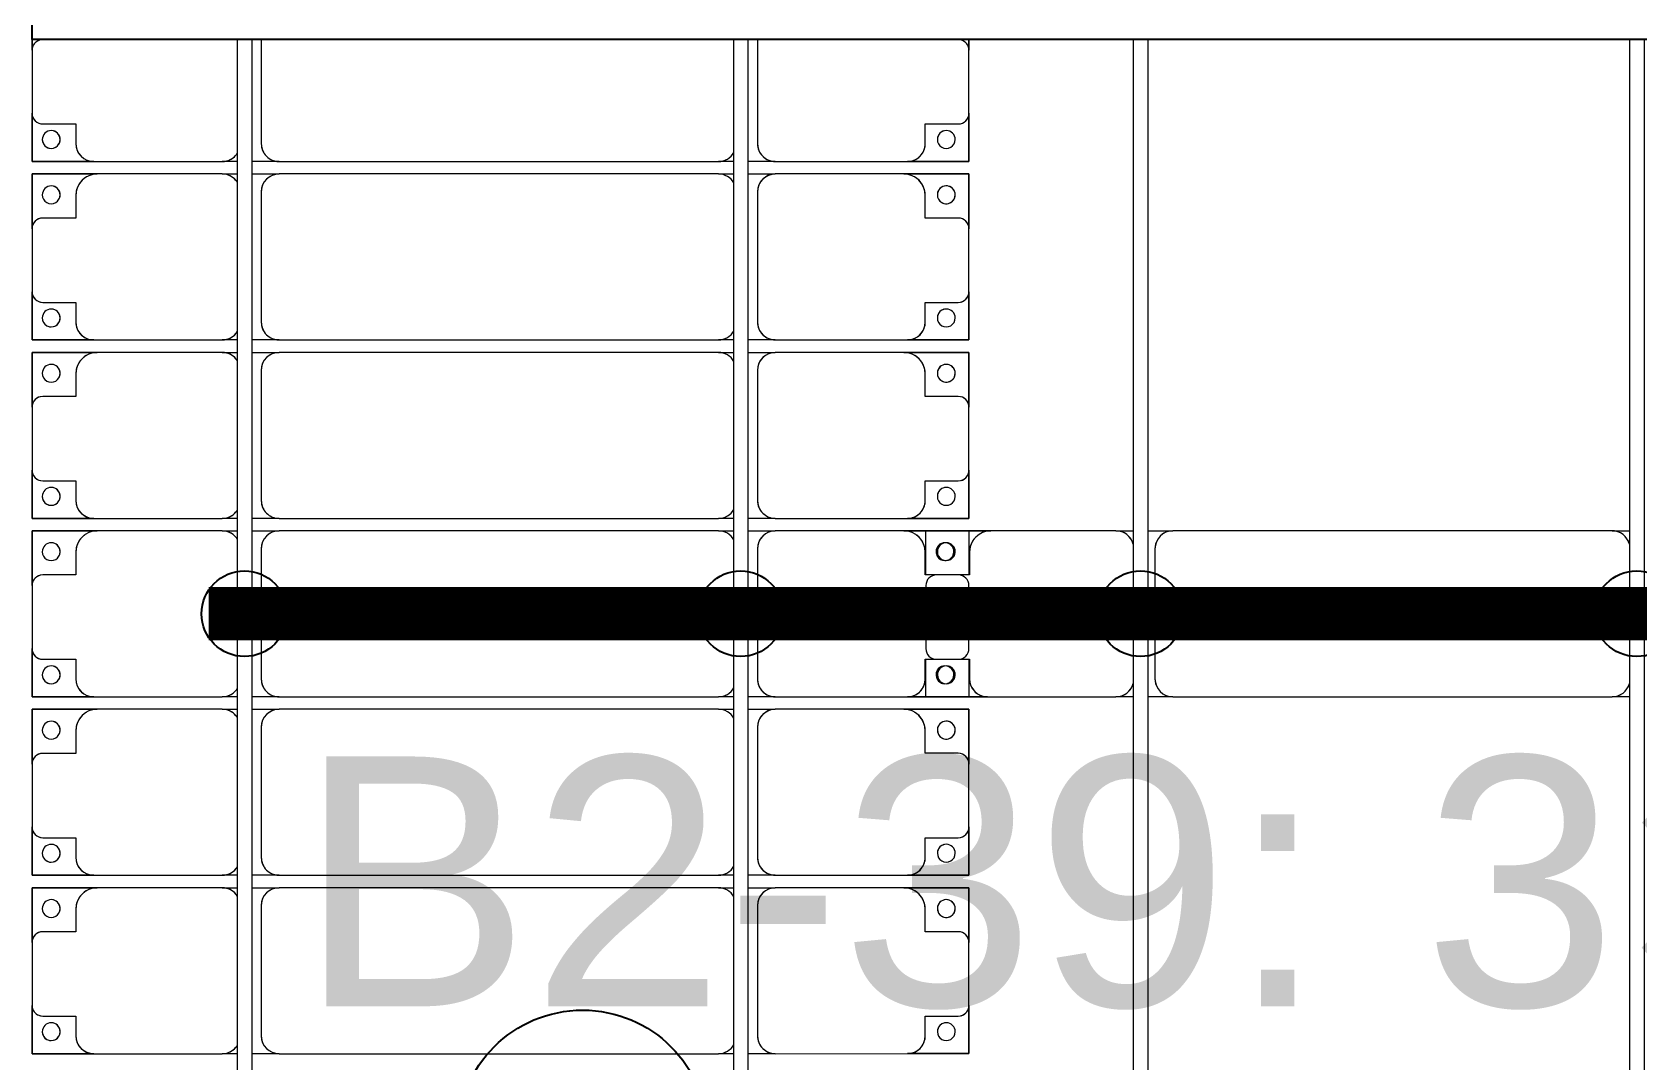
# Model space of a CAD drawing. Header units: millimetres. Extents: x -248177 to 167033, y 156986 to 268923.
# Drawn here: x -207108 to -202612, y 171500 to 174380 of the extents above; entities that cross this region are included whole.
import ezdxf

# ---------------------------------------------------------------- set-up
doc = ezdxf.new("R2010")
doc.units = ezdxf.units.MM
for name, color, linetype, lineweight in [('A-DETL-MBND', 5, 'Continuous', 9), ('A-GENM', 13, 'Continuous', 9), ('S-BEAM', 12, 'Continuous', 9)]:
    doc.layers.add(name, color=color, linetype=linetype, lineweight=lineweight)
for name, color, linetype in [('GC-BICH NEO', 6, 'Continuous'), ('GC-GHI CHU', 2, 'Continuous'), ('GC-HOP 40x60 GIA CUONG', 1, 'Continuous')]:
    doc.layers.add(name, color=color, linetype=linetype)
doc.styles.add('GC_VN', font='arial.ttf')

# ---------------------------------------------------------------- blocks, each defined once
blk = doc.blocks.new('Dầm C52 - Dầm C52-24593-BỐ TRÍ KHUNG KẾT CẤU BÈ PIN 02')
at = {"layer": 'S-BEAM', "color": 1}
for p, q in [((-42198.2, 20), (-38238.2, 20)), ((-38238.2, -20), (-42198.2, -20))]:
    blk.add_line(p, q, dxfattribs=at)
blk = doc.blocks.new('Dai phao do pin - DẢI PHAO ĐỠ PIN-V148-BỐ TRÍ KHUNG KẾT CẤU BÈ PIN 02')
at = {"layer": 'A-DETL-MBND', "color": 8}
for p, q in [((-1312.2, 241.6), (-1129.7, 241.6)), ((-1312.2, 117.8), (-1312.2, 241.6)), ((-1129.7, 241.6), (-1312.2, 241.6)), ((-779.7, 241.6), (-1129.7, 241.6)), ((-779.7, 241.6), (-730.3, 241.6)), ((-779.7, 241.6), (-730.3, 241.6)), ((-690.3, 241.6), (-620.3, 241.6)), ((-690.3, 241.6), (-620.3, 241.6)), ((610.3, 241.6), (-620.3, 241.6)), ((610.3, 241.6), (659.7, 241.6)), ((610.3, 241.6), (659.7, 241.6)), ((-1189.7, 181.6), (-1189.7, 118.2)), ((-670.3, 191.6), (-670.3, -173.4)), ((-1189.7, 118.2), (-1282.2, 118.2)), ((-1312.2, 88.2), (-1312.2, -88.2)), ((-1312.2, -223.4), (-1312.2, -117.8)), ((-1282.2, -118.2), (-1189.7, -118.2)), ((-1189.7, -118.2), (-1189.7, -173.4)), ((-1139.7, -223.4), (-1312.2, -223.4)), ((-1312.2, -223.4), (-1139.7, -223.4)), ((-1139.7, -223.4), (-779.7, -223.4)), ((-730.3, -223.4), (-779.7, -223.4)), ((-730.3, -223.4), (-779.7, -223.4)), ((-620.3, -223.4), (-690.3, -223.4)), ((-620.3, -223.4), (-690.3, -223.4)), ((-620.3, -223.4), (610.3, -223.4)), ((659.7, -223.4), (610.3, -223.4)), ((659.7, -223.4), (610.3, -223.4))]:
    blk.add_line(p, q, dxfattribs=at)
for centre, radius, start, end in [((-1129.7, 181.6), 60, 90, 180), ((-1129.7, 181.6), 60, 120, 180), ((-779.7, 191.6), 50, 15, 90), ((-779.7, 191.6), 50, 15, 75), ((-620.3, 191.6), 50, 90, 180), ((-620.3, 191.6), 50, 105, 135), ((610.3, 191.6), 50, 15, 90), ((610.3, 191.6), 50, 60, 90), ((-1258.6, 183.2), 25, 0, 180), ((-1258.6, 183.2), 25, 180, 0), ((-1258.6, 183.2), 25, 180, 195), ((-1258.6, 183.2), 25, 120, 135), ((-1258.6, 183.2), 25, 0, 75), ((-1258.6, 183.2), 25, 330, 360), ((-620.3, 191.6), 50, 150, 180), ((610.3, 191.6), 50, 15, 30), ((-1258.6, 183.2), 25, 225, 255), ((-1258.6, 183.2), 25, 270, 300), ((-1282.2, 88.2), 30, 90, 180), ((-1282.2, -88.2), 30, 180, 270), ((-1258.6, -161.8), 25, 0, 180), ((-1258.6, -161.8), 25, 180, 0), ((-1258.6, -161.8), 25, 180, 210), ((-1258.6, -161.8), 25, 105, 150), ((-1258.6, -161.8), 25, 0, 75), ((-1258.6, -161.8), 25, 285, 0), ((-1139.7, -173.4), 50, 180, 270), ((-1139.7, -173.4), 50, 181.494, 255), ((-620.3, -173.4), 50, 180, 270), ((-620.3, -173.4), 50, 180, 210), ((-1258.6, -161.8), 25, 240, 255), ((-779.7, -173.4), 50, 270, 345), ((-779.7, -173.4), 50, 285, 345), ((-620.3, -173.4), 50, 240, 270), ((610.3, -173.4), 50, 270, 345), ((610.3, -173.4), 50, 285, 300), ((610.3, -173.4), 50, 330, 345)]:
    blk.add_arc(centre, radius, start, end, dxfattribs=at)
blk = doc.blocks.new('Dải phao đi lại kèm đỡ invester - DẢI PHAO ĐI LẠI-23457-BỐ TRÍ KHUNG KẾT CẤU BÈ PIN 02')
at = {"layer": 'A-DETL-MBND', "color": 8}
for p, q in [((5881.7, 1312.2), (5911.8, 1312.2)), ((5911.8, 1312.2), (5881.7, 1312.2)), ((6088.2, 1312.2), (5911.8, 1312.2)), ((6088.2, 1312.2), (6223.4, 1312.2)), ((6223.4, 1312.2), (6088.2, 1312.2)), ((6223.4, 1312.2), (6223.4, 1139.7)), ((6223.4, 1139.7), (6223.4, 1312.2)), ((6258.4, 1312.2), (6411.8, 1312.2)), ((6258.4, 1129.7), (6258.4, 1312.2)), ((6258.4, 1312.2), (6258.4, 1129.7)), ((6411.8, 1312.2), (6258.4, 1312.2)), ((6588.2, 1312.2), (6411.8, 1312.2)), ((6588.2, 1312.2), (6723.4, 1312.2)), ((6723.4, 1312.2), (6588.2, 1312.2)), ((6723.4, 1312.2), (6723.4, 1139.7)), ((6723.4, 1139.7), (6723.4, 1312.2)), ((6758.4, 1312.2), (6911.8, 1312.2)), ((6758.4, 1129.7), (6758.4, 1312.2)), ((6758.4, 1312.2), (6758.4, 1129.7)), ((6911.8, 1312.2), (6758.4, 1312.2)), ((7088.2, 1312.2), (6911.8, 1312.2)), ((7088.2, 1312.2), (7223.4, 1312.2)), ((7223.4, 1312.2), (7088.2, 1312.2)), ((7223.4, 1312.2), (7223.4, 1139.7)), ((7223.4, 1139.7), (7223.4, 1312.2)), ((7258.4, 1312.2), (7382.2, 1312.2)), ((7258.4, 1129.7), (7258.4, 1312.2)), ((7258.4, 1312.2), (7258.4, 1129.7)), ((7588.2, 1312.2), (7411.8, 1312.2)), ((7617.8, 1312.2), (7723.4, 1312.2)), ((7723.4, 1312.2), (7723.4, 1139.7)), ((7723.4, 1139.7), (7723.4, 1312.2)), ((7758.4, 1312.2), (7911.8, 1312.2)), ((7758.4, 1129.7), (7758.4, 1312.2)), ((7758.4, 1312.2), (7758.4, 1129.7)), ((7911.8, 1312.2), (7758.4, 1312.2)), ((8088.2, 1312.2), (7911.8, 1312.2)), ((8088.2, 1312.2), (8223.4, 1312.2)), ((8223.4, 1312.2), (8088.2, 1312.2)), ((8223.4, 1312.2), (8223.4, 1139.7)), ((8223.4, 1139.7), (8223.4, 1312.2)), ((8258.4, 1312.2), (8411.8, 1312.2)), ((8258.4, 1129.7), (8258.4, 1312.2)), ((8258.4, 1312.2), (8258.4, 1129.7)), ((8411.8, 1312.2), (8258.4, 1312.2)), ((8588.2, 1312.2), (8411.8, 1312.2)), ((8588.2, 1312.2), (8723.4, 1312.2)), ((8723.4, 1312.2), (8588.2, 1312.2)), ((8723.4, 1312.2), (8723.4, 1139.7)), ((8723.4, 1139.7), (8723.4, 1312.2)), ((5881.8, 1282.2), (5881.8, 1189.7)), ((6118.2, 1189.7), (6118.2, 1282.2)), ((6381.8, 1282.2), (6381.8, 1189.7)), ((6618.2, 1189.7), (6618.2, 1282.2)), ((6881.8, 1282.2), (6881.8, 1189.7)), ((7118.2, 1189.7), (7118.2, 1282.2)), ((7381.8, 1282.2), (7381.8, 1189.7)), ((7618.2, 1189.7), (7618.2, 1282.2)), ((7881.8, 1282.2), (7881.8, 1189.7)), ((8118.2, 1189.7), (8118.2, 1282.2)), ((8381.8, 1282.2), (8381.8, 1189.7)), ((8618.2, 1189.7), (8618.2, 1282.2)), ((6173.4, 1189.7), (6118.2, 1189.7)), ((6381.8, 1189.7), (6318.4, 1189.7)), ((6673.4, 1189.7), (6618.2, 1189.7)), ((6881.8, 1189.7), (6818.4, 1189.7)), ((7173.4, 1189.7), (7118.2, 1189.7)), ((7381.8, 1189.7), (7318.4, 1189.7)), ((7673.4, 1189.7), (7618.2, 1189.7)), ((7881.8, 1189.7), (7818.4, 1189.7)), ((8173.4, 1189.7), (8118.2, 1189.7)), ((8381.8, 1189.7), (8318.4, 1189.7)), ((8673.4, 1189.7), (8618.2, 1189.7)), ((6223.4, 769.7), (6223.4, 1139.7)), ((6258.4, 1129.7), (6258.4, 769.7)), ((6723.4, 769.7), (6723.4, 1139.7)), ((6758.4, 1129.7), (6758.4, 769.7)), ((7223.4, 769.7), (7223.4, 1139.7)), ((7258.4, 1129.7), (7258.4, 769.7)), ((7723.4, 769.7), (7723.4, 1139.7)), ((7758.4, 1129.7), (7758.4, 769.7)), ((8223.4, 769.7), (8223.4, 1139.7)), ((8258.4, 1129.7), (8258.4, 769.7)), ((8723.4, 769.7), (8723.4, 1139.7)), ((6223.4, 769.7), (6223.4, 693.2)), ((6223.4, 769.7), (6223.4, 693.2)), ((6258.4, 693.2), (6258.4, 769.7)), ((6258.4, 693.2), (6258.4, 769.7)), ((6723.4, 769.7), (6723.4, 693.2)), ((6723.4, 769.7), (6723.4, 693.2)), ((6758.4, 693.2), (6758.4, 769.7)), ((6758.4, 693.2), (6758.4, 769.7)), ((7223.4, 769.7), (7223.4, 693.2)), ((7223.4, 769.7), (7223.4, 693.2)), ((7258.4, 693.2), (7258.4, 769.7)), ((7258.4, 693.2), (7258.4, 769.7)), ((7723.4, 769.7), (7723.4, 693.2)), ((7723.4, 769.7), (7723.4, 693.2)), ((7758.4, 693.2), (7758.4, 769.7)), ((7758.4, 693.2), (7758.4, 769.7)), ((8223.4, 769.7), (8223.4, 693.2)), ((8223.4, 769.7), (8223.4, 693.2)), ((8258.4, 693.2), (8258.4, 769.7)), ((8258.4, 693.2), (8258.4, 769.7)), ((8723.4, 769.7), (8723.4, 693.2)), ((8723.4, 769.7), (8723.4, 693.2)), ((5881.7, 719.7), (6173.4, 719.7)), ((6308.4, 719.7), (6673.4, 719.7)), ((6808.4, 719.7), (7173.4, 719.7)), ((7308.4, 719.7), (7673.4, 719.7)), ((7808.4, 719.7), (8173.4, 719.7)), ((8308.4, 719.7), (8673.4, 719.7)), ((6223.4, 653.2), (6223.4, 610.3)), ((6223.4, 653.2), (6223.4, 610.3)), ((6258.4, 610.3), (6258.4, 653.2)), ((6258.4, 610.3), (6258.4, 653.2)), ((6723.4, 653.2), (6723.4, 610.3)), ((6723.4, 653.2), (6723.4, 610.3)), ((6758.4, 610.3), (6758.4, 653.2)), ((6758.4, 610.3), (6758.4, 653.2)), ((7223.4, 653.2), (7223.4, 610.3)), ((7223.4, 653.2), (7223.4, 610.3)), ((7258.4, 610.3), (7258.4, 653.2)), ((7258.4, 610.3), (7258.4, 653.2)), ((7723.4, 653.2), (7723.4, 610.3)), ((7723.4, 653.2), (7723.4, 610.3)), ((7758.4, 610.3), (7758.4, 653.2)), ((7758.4, 610.3), (7758.4, 653.2)), ((8223.4, 653.2), (8223.4, 610.3)), ((8223.4, 653.2), (8223.4, 610.3)), ((8258.4, 610.3), (8258.4, 653.2)), ((8258.4, 610.3), (8258.4, 653.2)), ((8723.4, 653.2), (8723.4, 610.3)), ((8723.4, 653.2), (8723.4, 610.3)), ((6223.4, -620.3), (6223.4, 610.3)), ((6258.4, 610.3), (6258.4, -620.3)), ((6723.4, -620.3), (6723.4, 610.3)), ((6758.4, 610.3), (6758.4, -620.3)), ((7223.4, -620.3), (7223.4, 610.3)), ((7258.4, 610.3), (7258.4, -620.3)), ((7723.4, -620.3), (7723.4, 610.3)), ((7758.4, 610.3), (7758.4, -620.3)), ((8223.4, -620.3), (8223.4, 610.3)), ((8258.4, 610.3), (8258.4, -620.3)), ((8723.4, -620.3), (8723.4, 610.3)), ((6223.4, -620.3), (6223.4, -696.8)), ((6223.4, -620.3), (6223.4, -696.8)), ((6258.4, -696.8), (6258.4, -620.3)), ((6258.4, -696.8), (6258.4, -620.3)), ((6723.4, -620.3), (6723.4, -696.8)), ((6723.4, -620.3), (6723.4, -696.8)), ((6758.4, -696.8), (6758.4, -620.3)), ((6758.4, -696.8), (6758.4, -620.3)), ((7223.4, -620.3), (7223.4, -696.8)), ((7223.4, -620.3), (7223.4, -696.8)), ((7258.4, -696.8), (7258.4, -620.3)), ((7258.4, -696.8), (7258.4, -620.3)), ((7723.4, -620.3), (7723.4, -696.8)), ((7723.4, -620.3), (7723.4, -696.8)), ((7758.4, -696.8), (7758.4, -620.3)), ((7758.4, -696.8), (7758.4, -620.3)), ((8223.4, -620.3), (8223.4, -696.8)), ((8223.4, -620.3), (8223.4, -696.8)), ((8258.4, -696.8), (8258.4, -620.3)), ((8258.4, -696.8), (8258.4, -620.3)), ((8723.4, -620.3), (8723.4, -696.8)), ((8723.4, -620.3), (8723.4, -696.8)), ((5881.7, -670.3), (6173.4, -670.3)), ((6308.4, -670.3), (6673.4, -670.3)), ((6808.4, -670.3), (7173.4, -670.3)), ((7308.4, -670.3), (7673.4, -670.3)), ((7808.4, -670.3), (8173.4, -670.3)), ((8308.4, -670.3), (8673.4, -670.3)), ((6223.4, -736.8), (6223.4, -779.7)), ((6223.4, -736.8), (6223.4, -779.7)), ((6258.4, -779.7), (6258.4, -736.8)), ((6258.4, -779.7), (6258.4, -736.8)), ((6723.4, -736.8), (6723.4, -779.7)), ((6723.4, -736.8), (6723.4, -779.7)), ((6758.4, -779.7), (6758.4, -736.8)), ((6758.4, -779.7), (6758.4, -736.8)), ((7223.4, -736.8), (7223.4, -779.7)), ((7223.4, -736.8), (7223.4, -779.7)), ((7258.4, -779.7), (7258.4, -736.8)), ((7258.4, -779.7), (7258.4, -736.8)), ((7723.4, -736.8), (7723.4, -779.7)), ((7723.4, -736.8), (7723.4, -779.7)), ((7758.4, -779.7), (7758.4, -736.8)), ((7758.4, -779.7), (7758.4, -736.8)), ((8223.4, -736.8), (8223.4, -779.7)), ((8223.4, -736.8), (8223.4, -779.7)), ((8258.4, -779.7), (8258.4, -736.8)), ((8258.4, -779.7), (8258.4, -736.8)), ((8723.4, -736.8), (8723.4, -779.7)), ((8723.4, -736.8), (8723.4, -779.7)), ((6223.4, -1139.7), (6223.4, -779.7)), ((6258.4, -779.7), (6258.4, -1129.7)), ((6723.4, -1139.7), (6723.4, -779.7)), ((6758.4, -779.7), (6758.4, -1129.7)), ((7223.4, -1139.7), (7223.4, -779.7)), ((7258.4, -779.7), (7258.4, -1129.7)), ((7723.4, -1139.7), (7723.4, -779.7)), ((7758.4, -779.7), (7758.4, -1129.7)), ((8223.4, -1139.7), (8223.4, -779.7)), ((8258.4, -779.7), (8258.4, -1129.7)), ((8723.4, -1139.7), (8723.4, -779.7)), ((6223.4, -1139.7), (6223.4, -1312.2)), ((6223.4, -1312.2), (6223.4, -1139.7)), ((6258.4, -1312.2), (6258.4, -1129.7)), ((6258.4, -1129.7), (6258.4, -1312.2)), ((6723.4, -1139.7), (6723.4, -1312.2)), ((6723.4, -1312.2), (6723.4, -1139.7)), ((6758.4, -1312.2), (6758.4, -1129.7)), ((6758.4, -1129.7), (6758.4, -1312.2)), ((7223.4, -1139.7), (7223.4, -1312.2)), ((7223.4, -1312.2), (7223.4, -1139.7)), ((7258.4, -1312.2), (7258.4, -1129.7)), ((7258.4, -1129.7), (7258.4, -1312.2)), ((7723.4, -1139.7), (7723.4, -1312.2)), ((7723.4, -1312.2), (7723.4, -1139.7)), ((7758.4, -1312.2), (7758.4, -1129.7)), ((7758.4, -1129.7), (7758.4, -1312.2)), ((8223.4, -1139.7), (8223.4, -1312.2)), ((8223.4, -1312.2), (8223.4, -1139.7)), ((8258.4, -1312.2), (8258.4, -1129.7)), ((8258.4, -1129.7), (8258.4, -1312.2)), ((8723.4, -1139.7), (8723.4, -1312.2)), ((8723.4, -1312.2), (8723.4, -1139.7)), ((5881.8, -1189.7), (5881.8, -1282.2)), ((6118.2, -1282.2), (6118.2, -1189.7)), ((6118.2, -1189.7), (6173.4, -1189.7)), ((6318.4, -1189.7), (6381.8, -1189.7)), ((6381.8, -1189.7), (6381.8, -1282.2)), ((6618.2, -1282.2), (6618.2, -1189.7)), ((6618.2, -1189.7), (6673.4, -1189.7)), ((6818.4, -1189.7), (6881.8, -1189.7)), ((6881.8, -1189.7), (6881.8, -1282.2)), ((7118.2, -1282.2), (7118.2, -1189.7)), ((7118.2, -1189.7), (7173.4, -1189.7)), ((7318.4, -1189.7), (7381.8, -1189.7)), ((7381.8, -1189.7), (7381.8, -1282.2)), ((7618.2, -1282.2), (7618.2, -1189.7)), ((7618.2, -1189.7), (7673.4, -1189.7)), ((7818.4, -1189.7), (7881.8, -1189.7)), ((7881.8, -1189.7), (7881.8, -1282.2)), ((8118.2, -1282.2), (8118.2, -1189.7)), ((8118.2, -1189.7), (8173.4, -1189.7)), ((8318.4, -1189.7), (8381.8, -1189.7)), ((8381.8, -1189.7), (8381.8, -1282.2)), ((8618.2, -1282.2), (8618.2, -1189.7)), ((8618.2, -1189.7), (8673.4, -1189.7)), ((5911.8, -1312.2), (5881.7, -1312.2)), ((5881.7, -1312.2), (5911.8, -1312.2)), ((5911.8, -1312.2), (6088.2, -1312.2)), ((6223.4, -1312.2), (6088.2, -1312.2)), ((6088.2, -1312.2), (6223.4, -1312.2)), ((6411.8, -1312.2), (6258.4, -1312.2)), ((6258.4, -1312.2), (6411.8, -1312.2)), ((6411.8, -1312.2), (6588.2, -1312.2)), ((6723.4, -1312.2), (6588.2, -1312.2)), ((6588.2, -1312.2), (6723.4, -1312.2)), ((6911.8, -1312.2), (6758.4, -1312.2)), ((6758.4, -1312.2), (6911.8, -1312.2)), ((6911.8, -1312.2), (7088.2, -1312.2)), ((7223.4, -1312.2), (7088.2, -1312.2)), ((7088.2, -1312.2), (7223.4, -1312.2)), ((7411.8, -1312.2), (7258.4, -1312.2)), ((7258.4, -1312.2), (7411.8, -1312.2)), ((7411.8, -1312.2), (7588.2, -1312.2)), ((7723.4, -1312.2), (7588.2, -1312.2)), ((7588.2, -1312.2), (7723.4, -1312.2)), ((7911.8, -1312.2), (7758.4, -1312.2)), ((7758.4, -1312.2), (7911.8, -1312.2)), ((7911.8, -1312.2), (8088.2, -1312.2)), ((8223.4, -1312.2), (8088.2, -1312.2)), ((8088.2, -1312.2), (8223.4, -1312.2)), ((8411.8, -1312.2), (8258.4, -1312.2)), ((8258.4, -1312.2), (8411.8, -1312.2)), ((8411.8, -1312.2), (8588.2, -1312.2)), ((8723.4, -1312.2), (8588.2, -1312.2)), ((8588.2, -1312.2), (8723.4, -1312.2))]:
    blk.add_line(p, q, dxfattribs=at)
for centre, radius, start, end in [((5911.8, 1282.2), 30, 90, 180), ((5911.8, 1282.2), 30, 105, 165), ((6088.2, 1282.2), 30, 360, 90), ((6088.2, 1282.2), 30, 60, 75), ((6088.2, 1282.2), 30, 15, 75), ((6088.2, 1282.2), 30, 60, 75), ((6411.8, 1282.2), 30, 90, 180), ((6411.8, 1282.2), 30, 105, 165), ((6588.2, 1282.2), 30, 360, 90), ((6588.2, 1282.2), 30, 60, 75), ((6588.2, 1282.2), 30, 15, 75), ((6588.2, 1282.2), 30, 60, 75), ((6911.8, 1282.2), 30, 90, 180), ((6911.8, 1282.2), 30, 105, 165), ((7088.2, 1282.2), 30, 360, 90), ((7088.2, 1282.2), 30, 60, 75), ((7088.2, 1282.2), 30, 15, 75), ((7088.2, 1282.2), 30, 60, 75), ((7411.8, 1282.2), 30, 90, 180), ((7588.2, 1282.2), 30, 360, 90), ((7911.8, 1282.2), 30, 90, 180), ((7911.8, 1282.2), 30, 105, 165), ((8088.2, 1282.2), 30, 360, 90), ((8088.2, 1282.2), 30, 60, 75), ((8088.2, 1282.2), 30, 15, 75), ((8088.2, 1282.2), 30, 60, 75), ((8411.8, 1282.2), 30, 90, 180), ((8411.8, 1282.2), 30, 105, 165), ((8588.2, 1282.2), 30, 360, 90), ((8588.2, 1282.2), 30, 60, 75), ((8588.2, 1282.2), 30, 15, 75), ((8588.2, 1282.2), 30, 60, 75), ((5911.8, 1282.2), 30, 135, 165), ((5911.8, 1282.2), 30, 135, 165), ((6088.2, 1282.2), 30, 15, 30), ((6088.2, 1282.2), 30, 15, 30), ((6161.8, 1248.6), 25, 90, 270), ((6161.8, 1248.6), 25, 90, 180), ((6161.8, 1248.6), 25, 270, 90), ((6161.8, 1248.6), 25, 270, 90), ((6316.8, 1248.6), 25, 90, 270), ((6316.8, 1248.6), 25, 90, 255), ((6316.8, 1248.6), 25, 270, 90), ((6316.8, 1248.6), 25, 300, 90), ((6411.8, 1282.2), 30, 135, 165), ((6411.8, 1282.2), 30, 135, 165), ((6588.2, 1282.2), 30, 15, 30), ((6588.2, 1282.2), 30, 15, 30), ((6661.8, 1248.6), 25, 90, 270), ((6661.8, 1248.6), 25, 90, 180), ((6661.8, 1248.6), 25, 270, 90), ((6661.8, 1248.6), 25, 270, 90), ((6816.8, 1248.6), 25, 90, 270), ((6816.8, 1248.6), 25, 90, 255), ((6816.8, 1248.6), 25, 270, 90), ((6816.8, 1248.6), 25, 300, 90), ((6911.8, 1282.2), 30, 135, 165), ((6911.8, 1282.2), 30, 135, 165), ((7088.2, 1282.2), 30, 15, 30), ((7088.2, 1282.2), 30, 15, 30), ((7161.8, 1248.6), 25, 90, 270), ((7161.8, 1248.6), 25, 90, 180), ((7161.8, 1248.6), 25, 270, 90), ((7161.8, 1248.6), 25, 270, 90), ((7316.8, 1248.6), 25, 90, 270), ((7316.8, 1248.6), 25, 90, 150), ((7316.8, 1248.6), 25, 270, 90), ((7316.8, 1248.6), 25, 75, 90), ((7661.8, 1248.6), 25, 90, 270), ((7661.8, 1248.6), 25, 120, 165), ((7661.8, 1248.6), 25, 270, 90), ((7661.8, 1248.6), 25, 60, 90), ((7661.8, 1248.6), 25, 45, 58.8822), ((7816.8, 1248.6), 25, 90, 270), ((7816.8, 1248.6), 25, 90, 255), ((7816.8, 1248.6), 25, 270, 90), ((7816.8, 1248.6), 25, 300, 90), ((7911.8, 1282.2), 30, 135, 165), ((7911.8, 1282.2), 30, 135, 165), ((8088.2, 1282.2), 30, 15, 30), ((8088.2, 1282.2), 30, 15, 30), ((8161.8, 1248.6), 25, 90, 270), ((8161.8, 1248.6), 25, 90, 180), ((8161.8, 1248.6), 25, 270, 90), ((8161.8, 1248.6), 25, 270, 90), ((8316.8, 1248.6), 25, 90, 270), ((8316.8, 1248.6), 25, 90, 255), ((8316.8, 1248.6), 25, 270, 90), ((8316.8, 1248.6), 25, 300, 90), ((8411.8, 1282.2), 30, 135, 165), ((8411.8, 1282.2), 30, 135, 165), ((8588.2, 1282.2), 30, 15, 30), ((8588.2, 1282.2), 30, 15, 30), ((8661.8, 1248.6), 25, 90, 270), ((8661.8, 1248.6), 25, 90, 180), ((8661.8, 1248.6), 25, 270, 90), ((8661.8, 1248.6), 25, 270, 90), ((6161.8, 1248.6), 25, 195, 255), ((6316.8, 1248.6), 25, 270, 285), ((6661.8, 1248.6), 25, 195, 255), ((6816.8, 1248.6), 25, 270, 285), ((7161.8, 1248.6), 25, 195, 255), ((7316.8, 1248.6), 25, 180, 255), ((7316.8, 1248.6), 25, 270, 285), ((7316.8, 1248.6), 25, 300, 0), ((7661.8, 1248.6), 25, 195, 255), ((7661.8, 1248.6), 25, 270, 0), ((7816.8, 1248.6), 25, 270, 285), ((8161.8, 1248.6), 25, 195, 255), ((8316.8, 1248.6), 25, 270, 285), ((8661.8, 1248.6), 25, 195, 255), ((6173.4, 1139.7), 50, 360, 90), ((6173.4, 1139.7), 50, 15, 90), ((6318.4, 1129.7), 60, 90, 180), ((6318.4, 1129.7), 60, 90, 150), ((6673.4, 1139.7), 50, 0, 90), ((6673.4, 1139.7), 50, 15, 90), ((6818.4, 1129.7), 60, 90, 180), ((6818.4, 1129.7), 60, 90, 150), ((7173.4, 1139.7), 50, 360, 90), ((7173.4, 1139.7), 50, 15, 90), ((7318.4, 1129.7), 60, 90, 180), ((7318.4, 1129.7), 60, 90, 150), ((7673.4, 1139.7), 50, 360, 90), ((7673.4, 1139.7), 50, 15, 88.5079), ((7818.4, 1129.7), 60, 90, 180), ((7818.4, 1129.7), 60, 90, 150), ((8173.4, 1139.7), 50, 360, 90), ((8173.4, 1139.7), 50, 15, 90), ((8318.4, 1129.7), 60, 90, 180), ((8318.4, 1129.7), 60, 90, 150), ((8673.4, 1139.7), 50, 0, 90), ((8673.4, 1139.7), 50, 15, 90), ((6173.4, 769.7), 50, 270, 0), ((6308.4, 769.7), 50, 180, 270), ((6673.4, 769.7), 50, 270, 0), ((6808.4, 769.7), 50, 180, 270), ((7173.4, 769.7), 50, 270, 0), ((7308.4, 769.7), 50, 180, 270), ((7673.4, 769.7), 50, 270, 0), ((7808.4, 769.7), 50, 180, 270), ((8173.4, 769.7), 50, 270, 0), ((8308.4, 769.7), 50, 180, 270), ((8673.4, 769.7), 50, 270, 0), ((6173.4, 769.7), 50, 270, 345), ((6308.4, 769.7), 50, 195, 270), ((6673.4, 769.7), 50, 270, 345), ((6808.4, 769.7), 50, 195, 270), ((7173.4, 769.7), 50, 270, 345), ((7308.4, 769.7), 50, 195, 270), ((7673.4, 769.7), 50, 271.4849, 345), ((7808.4, 769.7), 50, 195, 270), ((8173.4, 769.7), 50, 270, 345), ((8308.4, 769.7), 50, 195, 270), ((8673.4, 769.7), 50, 270, 345), ((6173.4, 610.3), 50, 360, 60), ((6173.4, 610.3), 50, 15, 30), ((6308.4, 610.3), 50, 120, 180), ((6308.4, 610.3), 50, 150, 180), ((6673.4, 610.3), 50, 360, 60), ((6673.4, 610.3), 50, 15, 30), ((6808.4, 610.3), 50, 120, 180), ((6808.4, 610.3), 50, 150, 180), ((7173.4, 610.3), 50, 360, 60), ((7173.4, 610.3), 50, 15, 30), ((7308.4, 610.3), 50, 120, 180), ((7308.4, 610.3), 50, 150, 180), ((7673.4, 610.3), 50, 360, 60), ((7673.4, 610.3), 50, 15, 30), ((7808.4, 610.3), 50, 120, 180), ((7808.4, 610.3), 50, 150, 180), ((8173.4, 610.3), 50, 360, 60), ((8173.4, 610.3), 50, 15, 30), ((8308.4, 610.3), 50, 120, 180), ((8308.4, 610.3), 50, 150, 180), ((8673.4, 610.3), 50, 360, 60), ((8673.4, 610.3), 50, 15, 30), ((6173.4, -620.3), 50, 270, 0), ((6173.4, -620.3), 50, 330, 0), ((6308.4, -620.3), 50, 180, 270), ((6673.4, -620.3), 50, 270, 0), ((6673.4, -620.3), 50, 330, 0), ((6808.4, -620.3), 50, 180, 270), ((7173.4, -620.3), 50, 270, 0), ((7173.4, -620.3), 50, 330, 0), ((7308.4, -620.3), 50, 180, 270), ((7673.4, -620.3), 50, 270, 0), ((7673.4, -620.3), 50, 330, 0), ((7808.4, -620.3), 50, 180, 270), ((8173.4, -620.3), 50, 270, 0), ((8173.4, -620.3), 50, 330, 360), ((8308.4, -620.3), 50, 180, 270), ((8673.4, -620.3), 50, 270, 360), ((8673.4, -620.3), 50, 330, 0), ((6173.4, -620.3), 50, 270, 300), ((6308.4, -620.3), 50, 195, 225), ((6308.4, -620.3), 50, 240, 270), ((6673.4, -620.3), 50, 270, 300), ((6808.4, -620.3), 50, 195, 225), ((6808.4, -620.3), 50, 240, 270), ((7173.4, -620.3), 50, 270, 300), ((7308.4, -620.3), 50, 195, 225), ((7308.4, -620.3), 50, 240, 270), ((7673.4, -620.3), 50, 271.4635, 300), ((7808.4, -620.3), 50, 195, 225), ((7808.4, -620.3), 50, 240, 270), ((8173.4, -620.3), 50, 270, 300), ((8308.4, -620.3), 50, 195, 225), ((8308.4, -620.3), 50, 240, 270), ((8673.4, -620.3), 50, 270, 300), ((6173.4, -779.7), 50, 360, 60), ((6173.4, -779.7), 50, 15, 60), ((6308.4, -779.7), 50, 120, 180), ((6308.4, -779.7), 50, 120, 165), ((6673.4, -779.7), 50, 360, 60), ((6673.4, -779.7), 50, 15, 60), ((6808.4, -779.7), 50, 120, 180), ((6808.4, -779.7), 50, 120, 165), ((7173.4, -779.7), 50, 360, 60), ((7173.4, -779.7), 50, 15, 60), ((7308.4, -779.7), 50, 120, 180), ((7308.4, -779.7), 50, 120, 165), ((7673.4, -779.7), 50, 360, 60), ((7673.4, -779.7), 50, 15, 60), ((7808.4, -779.7), 50, 120, 180), ((7808.4, -779.7), 50, 120, 165), ((8173.4, -779.7), 50, 360, 60), ((8173.4, -779.7), 50, 15, 60), ((8308.4, -779.7), 50, 120, 180), ((8308.4, -779.7), 50, 120, 165), ((8673.4, -779.7), 50, 360, 60), ((8673.4, -779.7), 50, 15, 60), ((6173.4, -1139.7), 50, 270, 360), ((6173.4, -1139.7), 50, 270, 345), ((6318.4, -1129.7), 60, 180, 270), ((6318.4, -1129.7), 60, 210, 270), ((6673.4, -1139.7), 50, 270, 0), ((6673.4, -1139.7), 50, 270, 345), ((6818.4, -1129.7), 60, 180, 270), ((6818.4, -1129.7), 60, 210, 270), ((7173.4, -1139.7), 50, 270, 360), ((7173.4, -1139.7), 50, 270, 345), ((7318.4, -1129.7), 60, 180, 270), ((7318.4, -1129.7), 60, 210, 270), ((7673.4, -1139.7), 50, 270, 360), ((7673.4, -1139.7), 50, 271.4556, 345), ((7818.4, -1129.7), 60, 180, 270), ((7818.4, -1129.7), 60, 210, 270), ((8173.4, -1139.7), 50, 270, 360), ((8173.4, -1139.7), 50, 270, 345), ((8318.4, -1129.7), 60, 180, 270), ((8318.4, -1129.7), 60, 210, 270), ((8673.4, -1139.7), 50, 270, 360), ((8673.4, -1139.7), 50, 270, 345), ((6161.8, -1258.6), 25, 90, 270), ((6161.8, -1258.6), 25, 180, 270), ((6161.8, -1258.6), 25, 90, 165), ((6161.8, -1258.6), 25, 270, 90), ((6161.8, -1258.6), 25, 15, 90), ((6161.8, -1258.6), 25, 270, 360), ((6316.8, -1258.6), 25, 90, 270), ((6316.8, -1258.6), 25, 180, 270), ((6316.8, -1258.6), 25, 90, 165), ((6316.8, -1258.6), 25, 270, 90), ((6316.8, -1258.6), 25, 60, 90), ((6316.8, -1258.6), 25, 270, 30), ((6661.8, -1258.6), 25, 90, 270), ((6661.8, -1258.6), 25, 180, 270), ((6661.8, -1258.6), 25, 90, 165), ((6661.8, -1258.6), 25, 270, 90), ((6661.8, -1258.6), 25, 15, 90), ((6661.8, -1258.6), 25, 270, 0), ((6816.8, -1258.6), 25, 90, 270), ((6816.8, -1258.6), 25, 180, 270), ((6816.8, -1258.6), 25, 90, 165), ((6816.8, -1258.6), 25, 270, 90), ((6816.8, -1258.6), 25, 60, 90), ((6816.8, -1258.6), 25, 270, 30), ((7161.8, -1258.6), 25, 90, 270), ((7161.8, -1258.6), 25, 180, 270), ((7161.8, -1258.6), 25, 90, 165), ((7161.8, -1258.6), 25, 270, 90), ((7161.8, -1258.6), 25, 15, 90), ((7161.8, -1258.6), 25, 270, 0), ((7316.8, -1258.6), 25, 90, 270), ((7316.8, -1258.6), 25, 180, 270), ((7316.8, -1258.6), 25, 90, 165), ((7316.8, -1258.6), 25, 270, 90), ((7316.8, -1258.6), 25, 60, 90), ((7316.8, -1258.6), 25, 270, 30), ((7661.8, -1258.6), 25, 90, 270), ((7661.8, -1258.6), 25, 180, 270), ((7661.8, -1258.6), 25, 90, 165), ((7661.8, -1258.6), 25, 270, 90), ((7661.8, -1258.6), 25, 15, 90), ((7661.8, -1258.6), 25, 270, 0), ((7816.8, -1258.6), 25, 90, 270), ((7816.8, -1258.6), 25, 180, 270), ((7816.8, -1258.6), 25, 90, 165), ((7816.8, -1258.6), 25, 270, 90), ((7816.8, -1258.6), 25, 60, 90), ((7816.8, -1258.6), 25, 270, 30), ((8161.8, -1258.6), 25, 90, 270), ((8161.8, -1258.6), 25, 180, 270), ((8161.8, -1258.6), 25, 90, 165), ((8161.8, -1258.6), 25, 270, 90), ((8161.8, -1258.6), 25, 15, 90), ((8161.8, -1258.6), 25, 270, 0), ((8316.8, -1258.6), 25, 90, 270), ((8316.8, -1258.6), 25, 180, 270), ((8316.8, -1258.6), 25, 90, 165), ((8316.8, -1258.6), 25, 270, 90), ((8316.8, -1258.6), 25, 60, 90), ((8316.8, -1258.6), 25, 270, 30), ((8661.8, -1258.6), 25, 90, 270), ((8661.8, -1258.6), 25, 180, 270), ((8661.8, -1258.6), 25, 90, 165), ((8661.8, -1258.6), 25, 270, 90), ((8661.8, -1258.6), 25, 15, 90), ((8661.8, -1258.6), 25, 270, 360), ((5911.8, -1282.2), 30, 180, 270), ((5911.8, -1282.2), 30, 195, 225), ((5911.8, -1282.2), 30, 195, 255), ((5911.8, -1282.2), 30, 195, 225), ((6088.2, -1282.2), 30, 270, 0), ((6088.2, -1282.2), 30, 285, 345), ((6088.2, -1282.2), 30, 315, 345), ((6088.2, -1282.2), 30, 315, 345), ((6411.8, -1282.2), 30, 180, 270), ((6411.8, -1282.2), 30, 195, 225), ((6411.8, -1282.2), 30, 195, 255), ((6411.8, -1282.2), 30, 195, 225), ((6588.2, -1282.2), 30, 270, 0), ((6588.2, -1282.2), 30, 285, 345), ((6588.2, -1282.2), 30, 315, 345), ((6588.2, -1282.2), 30, 315, 345), ((6911.8, -1282.2), 30, 180, 270), ((6911.8, -1282.2), 30, 195, 225), ((6911.8, -1282.2), 30, 195, 255), ((6911.8, -1282.2), 30, 195, 225), ((7088.2, -1282.2), 30, 270, 0), ((7088.2, -1282.2), 30, 285, 345), ((7088.2, -1282.2), 30, 315, 345), ((7088.2, -1282.2), 30, 315, 345), ((7411.8, -1282.2), 30, 180, 270), ((7411.8, -1282.2), 30, 195, 225), ((7411.8, -1282.2), 30, 195, 255), ((7411.8, -1282.2), 30, 195, 225), ((7588.2, -1282.2), 30, 270, 360), ((7588.2, -1282.2), 30, 285, 345), ((7588.2, -1282.2), 30, 315, 345), ((7588.2, -1282.2), 30, 315, 345), ((7911.8, -1282.2), 30, 180, 270), ((7911.8, -1282.2), 30, 195, 225), ((7911.8, -1282.2), 30, 195, 255), ((7911.8, -1282.2), 30, 195, 225), ((8088.2, -1282.2), 30, 270, 0), ((8088.2, -1282.2), 30, 285, 345), ((8088.2, -1282.2), 30, 315, 345), ((8088.2, -1282.2), 30, 315, 345), ((8411.8, -1282.2), 30, 180, 270), ((8411.8, -1282.2), 30, 195, 225), ((8411.8, -1282.2), 30, 195, 255), ((8411.8, -1282.2), 30, 195, 225), ((8588.2, -1282.2), 30, 270, 0), ((8588.2, -1282.2), 30, 285, 345), ((8588.2, -1282.2), 30, 315, 345), ((8588.2, -1282.2), 30, 315, 345), ((6088.2, -1282.2), 30, 285, 300), ((6088.2, -1282.2), 30, 285, 300), ((6588.2, -1282.2), 30, 285, 300), ((6588.2, -1282.2), 30, 285, 300), ((7088.2, -1282.2), 30, 285, 300), ((7088.2, -1282.2), 30, 285, 300), ((7588.2, -1282.2), 30, 285, 300), ((7588.2, -1282.2), 30, 285, 300), ((8088.2, -1282.2), 30, 285, 300), ((8088.2, -1282.2), 30, 285, 300), ((8588.2, -1282.2), 30, 285, 300), ((8588.2, -1282.2), 30, 285, 300)]:
    blk.add_arc(centre, radius, start, end, dxfattribs=at)
blk = doc.blocks.new('Dầm C52 - Hộp 40x60-25087-BỐ TRÍ KHUNG KẾT CẤU BÈ PIN 02')
at = {"layer": 'S-BEAM', "color": 3, "lineweight": 25}
for p, q in [((-75394.578163, -20), (-75394.578163, 20)), ((75394.578163, -20), (-75394.578163, -20))]:
    blk.add_line(p, q, dxfattribs=at)
blk = doc.blocks.new('HOBANMONG_BEPIN 2_rvt-1-BỐ TRÍ KHUNG KẾT CẤU BÈ PIN 02')
at = {"layer": 'A-GENM', "lineweight": 9}
for name, p, rotation in [('Dải phao đi lại kèm đỡ invester - DẢI PHAO ĐI LẠI-23457-BỐ TRÍ KHUNG KẾT CẤU BÈ PIN 02', (-205795.6, 180241.2), 270.0007586098934), ('Dai phao do pin - DẢI PHAO ĐỠ PIN-V148-BỐ TRÍ KHUNG KẾT CẤU BÈ PIN 02', (-203292, 172741.3), 0.0007586094741477002)]:
    blk.add_blockref(name, p, dxfattribs=dict(at, rotation=rotation))
at = {"layer": 'S-BEAM', "lineweight": 9}
for name, p, rotation in [('Dầm C52 - Dầm C52-24593-BỐ TRÍ KHUNG KẾT CẤU BÈ PIN 02', (-206512.9, 212597.7), 90.00075860989138), ('Dầm C52 - Dầm C52-24593-BỐ TRÍ KHUNG KẾT CẤU BÈ PIN 02', (-205122.9, 212597.8), 90.00075860989138), ('Dầm C52 - Dầm C52-24593-BỐ TRÍ KHUNG KẾT CẤU BÈ PIN 02', (-204002.9, 212597.8), 90.00075860989138), ('Dầm C52 - Dầm C52-24593-BỐ TRÍ KHUNG KẾT CẤU BÈ PIN 02', (-202612.9, 212597.8), 90.00075860989138), ('Dầm C52 - Hộp 40x60-25087-BỐ TRÍ KHUNG KẾT CẤU BÈ PIN 02', (-131713.1, 174380.5), 0.0007586094741477002)]:
    blk.add_blockref(name, p, dxfattribs=dict(at, rotation=rotation))

msp = doc.modelspace()

# ---------------------------------------------------------------- linework, layer by layer
at = {"layer": 'GC-BICH NEO'}
msp.add_circle((-205565.7, 171289.8), 350, dxfattribs=at)
at = {"layer": 'GC-HOP 40x60 GIA CUONG', "const_width": 150}
msp.add_lwpolyline([(-206612.9, 172750.6), (-191612.9, 172750.6)], dxfattribs=at)
at = {"layer": 'GC-HOP 40x60 GIA CUONG'}
for centre in [(-206512.9, 172750.6), (-205122.9, 172750.6), (-204002.9, 172750.6), (-202612.9, 172750.6)]:
    msp.add_circle(centre, 120, dxfattribs=at)

# ---------------------------------------------------------------- block references
at = {"lineweight": 5}
msp.add_blockref('HOBANMONG_BEPIN 2_rvt-1-BỐ TRÍ KHUNG KẾT CẤU BÈ PIN 02', (0, 0), dxfattribs=at)

# ---------------------------------------------------------------- texts
at = {"layer": 'GC-GHI CHU', "style": 'GC_VN'}
msp.add_text('B2-39: 3×6,5 m', height=700, dxfattribs=at).set_placement((-206363.3, 171650.6))

doc.saveas('drawing.dxf')
